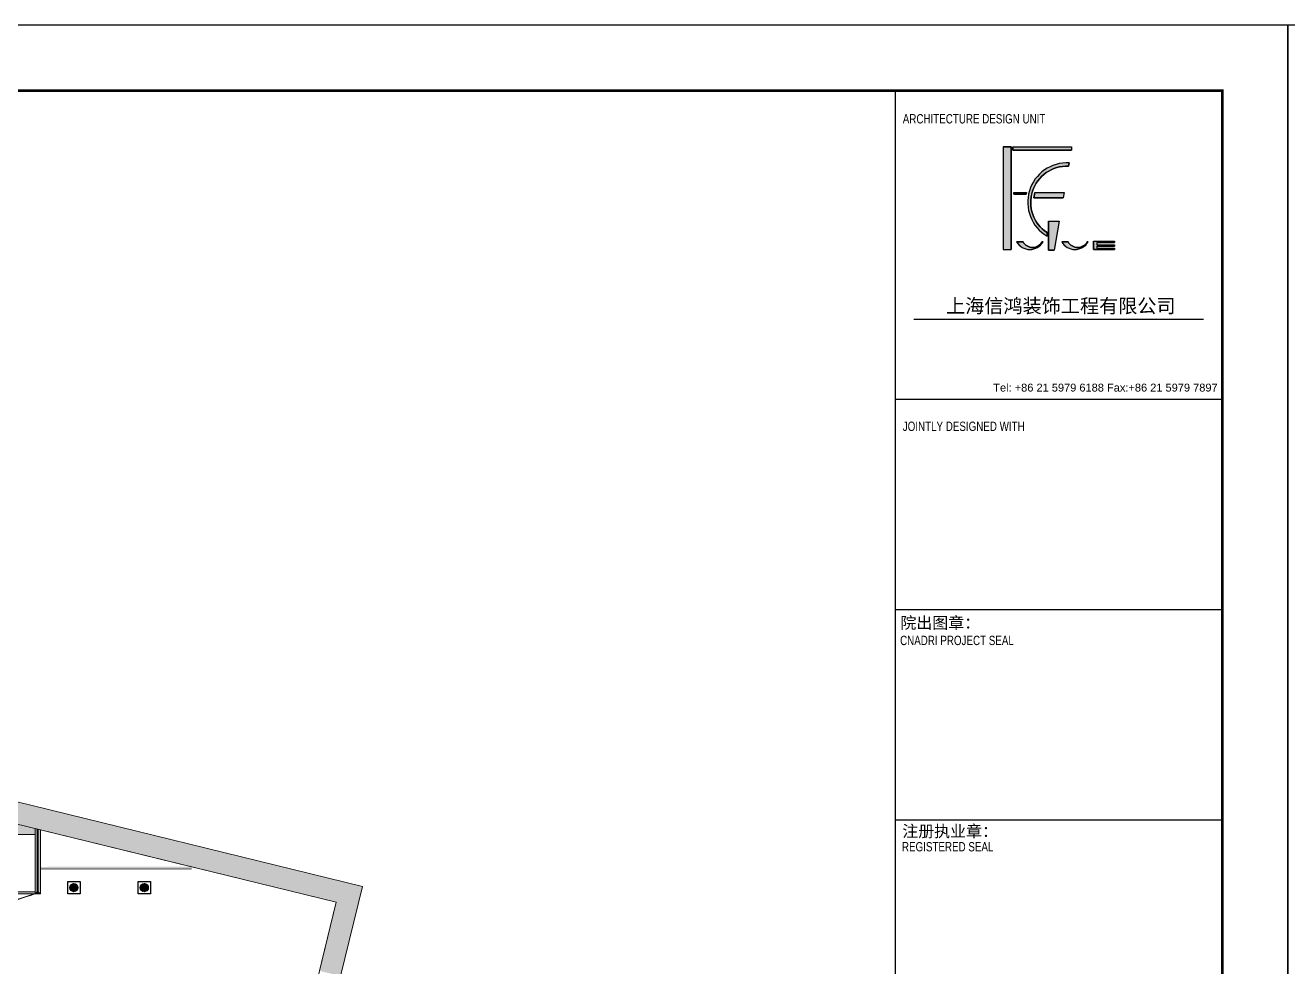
# Model space of a CAD drawing. Header units: millimetres. Extents: x 346472 to 732256, y -34068 to -15883.
# Drawn here: x 643404 to 655099, y -24604 to -15883 of the extents above; entities that cross this region are included whole.
import ezdxf

# ---------------------------------------------------------------- set-up
doc = ezdxf.new("R2010")
doc.units = ezdxf.units.MM
doc.header["$LTSCALE"] = 7
doc.linetypes.add('DASH', pattern=[0.35, 0.25, -0.1])
for name, color, linetype, lineweight in [('EA7 FLOOR', 253, 'Continuous', 5), ('EA7 furniture', 7, 'Continuous', 5), ('LIGHTING LAY OUT', 1, 'Continuous', 18), ('materials', 1, 'Continuous', 40)]:
    doc.layers.add(name, color=color, linetype=linetype, lineweight=lineweight)
for name, color, linetype in [('LD_light', 253, 'Continuous'), ('WALL', 7, 'Continuous'), ('walls', 7, 'Continuous'), ('图框', 9, 'Continuous')]:
    doc.layers.add(name, color=color, linetype=linetype)
doc.styles.add('ARIAL', font='Arial.ttf')
doc.styles.add('FUGUE', font='Arial.ttf')
doc.styles.add('图签-黑体', font='')
doc.styles.get('图签-黑体').set_extended_font_data('SimHei')

# ---------------------------------------------------------------- blocks, each defined once
blk = doc.blocks.new('Single Rec_1')
at = {"layer": 'LD_light'}
h = blk.add_hatch(dxfattribs=at)
h.set_pattern_fill('DOTS', color=1, scale=10, style=0)
h.set_pattern_definition([(0, (-51.6286, 0), (0.3125, 0.625), [0, -0.625])])
h.paths.add_polyline_path([(10111.9, -501.5, 1), (10103.7, -501.5, 1)])
at = {"layer": 'LD_light', "color": 1}
blk.add_lwpolyline([(10101.5, -495.2), (10114.2, -495.2), (10114.2, -507.9), (10101.5, -507.9)], close=True, dxfattribs=at)
blk.add_circle((10107.8, -501.5), 4.11, dxfattribs=at)

msp = doc.modelspace()

# ---------------------------------------------------------------- hatches: boundary and pattern name
at = {"layer": 'EA7 furniture', "lineweight": 5}
h = msp.add_hatch(color=256, dxfattribs=at)
h.dxf.hatch_style = 1
h.paths.add_polyline_path([(643544.5, -23698.6), (643544.5, -23678.6), (644944.5, -23678), (644944.5, -23698.6)])
h = msp.add_hatch(color=0, dxfattribs=at)
h.dxf.hatch_style = 1
h.paths.add_polyline_path([(642968.3, -23908.7), (642442.2, -23908.7), (642442.2, -23928.7), (642968.3, -23928.7)])
h.paths.add_polyline_path([(643494.5, -23908.7), (642992.2, -23908.7), (642992.2, -23928.7), (643494.5, -23928.7), (643494.5, -23928.7)])
h.paths.add_polyline_path([(642992.2, -23908.7), (642968.3, -23908.7), (642968.3, -23928.7), (642992.2, -23928.7)])
at = {"layer": 'WALL', "lineweight": 5}
h = msp.add_hatch(color=0, dxfattribs=at)
h.dxf.hatch_style = 1
h.paths.add_polyline_path([(643514.5, -23908.7), (643494.5, -23928.7), (643494.5, -23323.1), (643514.5, -23328)])
h = msp.add_hatch(color=0, dxfattribs=at)
h.dxf.hatch_style = 1
h.paths.add_polyline_path([(643524.5, -23908.7), (643544.5, -23928.7), (643544.5, -23335.3), (643524.5, -23330.4)])
h = msp.add_hatch(color=0, dxfattribs=at)
h.dxf.hatch_style = 1
h.paths.add_polyline_path([(643494.5, -23928.7), (643544.5, -23928.7), (643524.5, -23908.7), (643514.5, -23908.7)])
at = {"layer": 'walls', "lineweight": 5}
h = msp.add_hatch(color=0, dxfattribs=at)
h.dxf.hatch_style = 1
h.paths.add_polyline_path([(633661.1, -18701.3), (633383.5, -18803.4), (634064.9, -21072.4), (634355.7, -28066.7), (634555.5, -28058.1), (634264.8, -21064.1), (639392.2, -22319), (639392.2, -22113.1), (634312.3, -20869.9)])
h.paths.add_polyline_path([(639392.2, -22113.1), (639392.2, -22319), (646285, -24006.1), (646148, -24565.9), (646129.3, -24642.3), (646226.4, -24666), (646323.5, -24689.8), (646526.8, -23859.3)])
h.paths.add_polyline_path([(646079.9, -25685.4), (646116.7, -25534.9), (645922.4, -25487.3), (645838, -25832.2), (648227.5, -26417), (647696.2, -28588.2), (647903.7, -28588.2), (648473.7, -26276.5)])
h.paths.add_polyline_path([(647903.7, -28588.2), (647696.2, -28588.2), (647655.7, -28753.6), (647850.8, -28802.7)])
h.paths.add_polyline_path([(647656.3, -28753.8), (647634.1, -28841.9), (647610.5, -28938.1), (647609.4, -28942.4), (649013, -29291), (649063.5, -29107.9)])
at = {"layer": 'walls'}
h = msp.add_hatch(dxfattribs=at)
h.set_pattern_fill('AR-CONC', color=256, scale=0.5)
h.paths.add_polyline_path([(643494.5, -23323.1), (643313.2, -23278.7), (639392.2, -23278.7), (639392.2, -23378.7), (643494.5, -23378.7)])
h.paths.add_polyline_path([(639392.2, -23278.7), (636392.2, -23278.7), (636362.2, -23278.7), (636362.2, -23378.7), (639392.2, -23378.7)])
h.paths.add_polyline_path([(636442.2, -21597), (636362.2, -21572.6), (636362.2, -22538.7), (636442.2, -22538.7)])
at = {"layer": '图框'}
for points in [[(652535.9, -17008.7), (652461.8, -17008.7), (652461.8, -17959.7), (652535.9, -17959.7)], [(652553, -17041.1), (653095, -17041.1), (653095, -17008.7), (652553, -17008.7)], [(653067.9, -17188.5), (653074.1, -17156.7, 0.780601), (652868.8, -17836.7), (652868.8, -17804, -0.7611328)], [(652561.4, -17447.3), (652675.3, -17447.3), (652679.6, -17431.5), (652561.4, -17431.5)], [(652746.7, -17482.1), (653017.8, -17482.1), (653026.6, -17431.5), (652756.7, -17431.5)], [(652881.2, -17696.9), (652881.2, -17965.7), (652934.8, -17965.7), (652981.9, -17696.9)], [(652832.1, -17888.7), (652823, -17888.7, -0.607934), (652647.7, -17888.7), (652587.5, -17888.7, 0.5844925), (652832.1, -17888.7)], [(653249.3, -17888.7), (653240.3, -17888.7, -0.607934), (653065, -17888.7), (653004.8, -17888.7, 0.5844925), (653249.4, -17888.7)], [(653330.2, -17895.1), (653492.4, -17895.1), (653492.4, -17881.6), (653298.7, -17881.6), (653298.7, -17959), (653492.4, -17959), (653492.4, -17947.8), (653330.2, -17947.8), (653330.2, -17928.9), (653492.4, -17928.9), (653492.4, -17917.6), (653330.2, -17917.6)]]:
    msp.add_hatch(color=251, dxfattribs=at).paths.add_polyline_path(points, flags=0)

# ---------------------------------------------------------------- linework, layer by layer
at = {"layer": 'EA7 FLOOR', "color": 0, "lineweight": 5}
msp.add_line((643494.5, -23928.7, 1), (643494.5, -23378.7, 1), dxfattribs=at)
at = {"layer": 'EA7 furniture', "color": 0, "lineweight": 5}
for p, q in [((643494.5, -23323.1, 1), (643494.5, -23928.7, 1)), ((643544.5, -23335.3, 1), (643494.5, -23323.1, 1)), ((643494.5, -23323.1, 1), (643494.5, -23928.7, 1)), ((643544.5, -23335.3, 1), (643494.5, -23323.1, 1)), ((643544.5, -23928.7, 1), (643544.5, -23335.3, 1)), ((643544.5, -23335.3, -1), (644944.5, -23678, -2.1)), ((643544.5, -23928.7, 1), (643544.5, -23335.3, 1)), ((643494.5, -23928.7, 1), (643544.5, -23928.7, 1)), ((643494.5, -23928.7, 1), (643544.5, -23928.7, 1))]:
    msp.add_line(p, q, dxfattribs=at)
at = {"layer": 'EA7 furniture', "color": 0, "linetype": 'Continuous', "lineweight": 5}
for p, q in [((643514.5, -23329.1, 1), (643515.4, -23328.2, 1)), ((643514.5, -23338.1, 1), (643522.6, -23330, 1)), ((643514.5, -23347.1, 1), (643524.5, -23337.1, 1)), ((643514.5, -23356, 1), (643524.5, -23346, 1)), ((643514.5, -23365, 1), (643524.5, -23355, 1)), ((643514.5, -23374, 1), (643524.5, -23364, 1)), ((643514.5, -23383, 1), (643524.5, -23373, 1)), ((643514.5, -23392, 1), (643524.5, -23382, 1)), ((643514.5, -23400.9, 1), (643524.5, -23390.9, 1)), ((643514.5, -23409.9, 1), (643524.5, -23399.9, 1)), ((643514.5, -23418.9, 1), (643524.5, -23408.9, 1)), ((643514.5, -23427.9, 1), (643524.5, -23417.9, 1)), ((643514.5, -23436.9, 1), (643524.5, -23426.9, 1)), ((643514.5, -23445.8, 1), (643524.5, -23435.8, 1)), ((643514.5, -23454.8, 1), (643524.5, -23444.8, 1)), ((643514.5, -23463.8, 1), (643524.5, -23453.8, 1)), ((643514.5, -23472.8, 1), (643524.5, -23462.8, 1)), ((643514.5, -23481.8, 1), (643524.5, -23471.8, 1)), ((643514.5, -23490.7, 1), (643524.5, -23480.7, 1)), ((643514.5, -23499.7, 1), (643524.5, -23489.7, 1)), ((643514.5, -23508.7, 1), (643524.5, -23498.7, 1)), ((643514.5, -23517.7, 1), (643524.5, -23507.7, 1)), ((643514.5, -23526.7, 1), (643524.5, -23516.7, 1)), ((643514.5, -23535.6, 1), (643524.5, -23525.6, 1)), ((643514.5, -23544.6, 1), (643524.5, -23534.6, 1)), ((643514.5, -23553.6, 1), (643524.5, -23543.6, 1)), ((643514.5, -23562.6, 1), (643524.5, -23552.6, 1)), ((643514.5, -23571.6, 1), (643524.5, -23561.6, 1)), ((643514.5, -23580.5, 1), (643524.5, -23570.5, 1)), ((643514.5, -23589.5, 1), (643524.5, -23579.5, 1)), ((643514.5, -23598.5, 1), (643524.5, -23588.5, 1)), ((643514.5, -23607.5, 1), (643524.5, -23597.5, 1)), ((643514.5, -23616.5, 1), (643524.5, -23606.5, 1)), ((643514.5, -23625.4, 1), (643524.5, -23615.4, 1)), ((643514.5, -23634.4, 1), (643524.5, -23624.4, 1)), ((643514.5, -23643.4, 1), (643524.5, -23633.4, 1)), ((643514.5, -23652.4, 1), (643524.5, -23642.4, 1)), ((643514.5, -23661.4, 1), (643524.5, -23651.4, 1)), ((643514.5, -23670.3, 1), (643524.5, -23660.3, 1)), ((643514.5, -23679.3, 1), (643524.5, -23669.3, 1)), ((643514.5, -23688.3, 1), (643524.5, -23678.3, 1)), ((643514.5, -23697.3, 1), (643524.5, -23687.3, 1)), ((643514.5, -23706.3, 1), (643524.5, -23696.3, 1)), ((643514.5, -23715.2, 1), (643524.5, -23705.2, 1)), ((643514.5, -23724.2, 1), (643524.5, -23714.2, 1)), ((643514.5, -23733.2, 1), (643524.5, -23723.2, 1)), ((643514.5, -23742.2, 1), (643524.5, -23732.2, 1)), ((643514.5, -23751.2, 1), (643524.5, -23741.2, 1)), ((643514.5, -23760.1, 1), (643524.5, -23750.1, 1)), ((643514.5, -23769.1, 1), (643524.5, -23759.1, 1)), ((643514.5, -23778.1, 1), (643524.5, -23768.1, 1)), ((643514.5, -23787.1, 1), (643524.5, -23777.1, 1)), ((643514.5, -23796.1, 1), (643524.5, -23786.1, 1)), ((643514.5, -23805, 1), (643524.5, -23795, 1)), ((643514.5, -23814, 1), (643524.5, -23804, 1)), ((643514.5, -23823, 1), (643524.5, -23813, 1)), ((643514.5, -23832, 1), (643524.5, -23822, 1)), ((643514.5, -23841, 1), (643524.5, -23831, 1)), ((643514.5, -23849.9, 1), (643524.5, -23839.9, 1)), ((643514.5, -23858.9, 1), (643524.5, -23848.9, 1)), ((643514.5, -23867.9, 1), (643524.5, -23857.9, 1)), ((643514.5, -23876.9, 1), (643524.5, -23866.9, 1)), ((643514.5, -23885.9, 1), (643524.5, -23875.9, 1)), ((643514.5, -23894.8, 1), (643524.5, -23884.9, 1)), ((643514.5, -23903.8, 1), (643524.5, -23893.8, 1)), ((643518.5, -23908.7, 1), (643524.5, -23902.8, 1))]:
    msp.add_line(p, q, dxfattribs=at)
at = {"layer": 'EA7 furniture', "lineweight": 5}
msp.add_line((643544.5, -23700.3, 1), (644944.5, -23698.6, -2.1), dxfattribs=at)
at = {"layer": 'materials', "color": 0, "lineweight": 5}
msp.add_line((643544.5, -23928.7, 1), (643494.5, -23928.7, 1), dxfattribs=at)
msp.add_line((643544.5, -23928.7, 1), (643494.5, -23928.7, 1), dxfattribs=at)
msp.add_line((643544.5, -23928.7, 1), (643494.5, -23928.7, 1), dxfattribs=at)
at = {"layer": 'WALL', "color": 0, "lineweight": 5}
for p, q in [((634312.3, -20869.9), (646526.8, -23859.3)), ((634264.8, -21064.1), (646285, -24006.1)), ((643494.5, -23323.1, 1), (643494.5, -23928.7, 1)), ((643514.5, -23328, 1), (643514.5, -23908.7, 1)), ((643524.5, -23908.7, 1), (643524.5, -23330.4, 1)), ((643544.5, -23928.7, 1), (643544.5, -23335.3, 1)), ((643544.5, -23428.7, 1), (643544.5, -23928.7, 1)), ((643514.5, -23908.7, 1), (643494.5, -23928.7, 1)), ((643494.5, -23928.7, 1), (643544.5, -23928.7, 1)), ((643514.5, -23908.7, 1), (643524.5, -23908.7, 1)), ((643524.5, -23908.7, 1), (643544.5, -23928.7, 1)), ((646526.8, -23859.3), (646323.5, -24689.8)), ((646285, -24006.1), (645838, -25832.2)), ((646285, -24006.1), (646129.3, -24642.3)), ((646148, -24565.9, 1), (646285, -24006.1, 0))]:
    msp.add_line(p, q, dxfattribs=at)
at = {"layer": 'walls', "color": 0, "lineweight": 5}
for p, q in [((643494.5, -23378.7, 1), (636362.2, -23378.7, 0)), ((646285, -24006.1), (643544.5, -23335.3, -1)), ((644944.5, -23678, -2.1), (645044.5, -23702.4, -2.1)), ((643494.5, -23908.7), (642442.2, -23908.7)), ((642442.2, -23928.7), (643494.5, -23928.7)), ((643494.5, -23928.7), (643494.5, -23908.7))]:
    msp.add_line(p, q, dxfattribs=at)
at = {"layer": 'walls', "color": 0, "linetype": 'Continuous', "lineweight": 5}
msp.add_line((643544.5, -23340.7), (643548.8, -23336.4), dxfattribs=at)
at = {"layer": 'walls', "color": 0, "linetype": 'DASH', "lineweight": 5}
msp.add_line((643494.5, -23928.7), (642993.2, -24090.4), dxfattribs=at)
at = {"layer": '图框', "color": 251}
for p, q in [((651461.7, -16489.1), (651461.7, -33462)), ((651634.9, -18604.9), (654319.4, -18604.9)), ((651461.7, -19346.8), (654492.6, -19346.8)), ((651461.7, -21295.2), (654492.6, -21295.2)), ((651461.7, -23243.6), (654492.6, -23243.6))]:
    msp.add_line(p, q, dxfattribs=at)
at = {"layer": '图框', "color": 251, "linetype": 'Continuous'}
for p, q in [((652461.8, -17008.7), (652461.8, -17959.7)), ((652461.8, -17008.7), (652535.9, -17008.7)), ((652535.9, -17008.7), (652535.9, -17959.7)), ((652553, -17008.7), (652553, -17041.1)), ((652553, -17008.7), (653095, -17008.7)), ((652553, -17041.1), (653095, -17041.1)), ((653095, -17008.7), (653095, -17041.1)), ((653074.1, -17156.7), (653067.9, -17188.5)), ((652561.4, -17431.5), (652561.4, -17447.3)), ((652561.4, -17431.5), (652679.6, -17431.5)), ((652561.4, -17447.3), (652675.3, -17447.3)), ((652679.6, -17431.5), (652675.3, -17447.3)), ((652756.7, -17431.5), (652746.7, -17482.1)), ((652746.7, -17482.1), (653017.8, -17482.1)), ((652756.7, -17431.5), (653026.6, -17431.5)), ((653026.6, -17431.5), (653017.8, -17482.1)), ((652881.2, -17696.9), (652881.2, -17965.7)), ((652881.2, -17696.9), (652981.9, -17696.9)), ((652981.9, -17696.9), (652934.8, -17965.7)), ((652587.5, -17888.7), (652647.7, -17888.7)), ((652823, -17888.7), (652832.1, -17888.7)), ((652868.8, -17804), (652868.8, -17836.7)), ((653004.8, -17888.7), (653065, -17888.7)), ((653240.3, -17888.7), (653249.3, -17888.7)), ((653298.7, -17881.6), (653298.7, -17959)), ((653298.7, -17881.6), (653492.4, -17881.6)), ((653492.4, -17881.6), (653492.4, -17895.1)), ((652461.8, -17959.7), (652535.9, -17959.7)), ((652881.2, -17965.7), (652934.8, -17965.7)), ((653298.7, -17959), (653492.4, -17959)), ((653330.2, -17895.1), (653330.2, -17917.6)), ((653330.2, -17895.1), (653492.4, -17895.1)), ((653330.2, -17917.6), (653492.4, -17917.6)), ((653330.2, -17928.9), (653330.2, -17947.8)), ((653330.2, -17928.9), (653492.4, -17928.9)), ((653330.2, -17947.8), (653492.4, -17947.8)), ((653492.4, -17917.6), (653492.4, -17928.9)), ((653492.4, -17947.8), (653492.4, -17959))]:
    msp.add_line(p, q, dxfattribs=at)
at = {"layer": '图框', "color": 251}
for points in [[(629379.6, -34068.2), (655098.7, -34068.2), (655098.7, -15882.9), (629379.6, -15882.9)], [(655098.7, -34068.2), (680817.9, -34068.2), (680817.9, -15882.9), (655098.7, -15882.9)]]:
    msp.add_lwpolyline(points, close=True, dxfattribs=at)
at = {"layer": '图框', "color": 251, "const_width": 26}
msp.add_lwpolyline([(630678.6, -16489.1), (654492.6, -16489.1), (654492.6, -33462), (630678.6, -33462)], close=True, dxfattribs=at)
at = {"layer": '图框', "color": 251, "linetype": 'Continuous'}
for points in [[(652535.9, -17008.7), (652461.8, -17008.7), (652461.8, -17959.7), (652535.9, -17959.7)], [(652553, -17041.1), (652553, -17008.7), (653095, -17008.7), (653095, -17041.1)], [(652561.4, -17447.3), (652561.4, -17431.5), (652679.6, -17431.5), (652675.3, -17447.3)], [(652746.7, -17482.1), (652756.7, -17431.5), (653026.6, -17431.5), (653017.8, -17482.1)], [(652881.2, -17696.9), (652981.9, -17696.9), (652934.8, -17965.7), (652881.2, -17965.7)], [(653330.2, -17895.1), (653330.2, -17917.6), (653492.4, -17917.6), (653492.4, -17928.9), (653330.2, -17928.9), (653330.2, -17947.8), (653492.4, -17947.8), (653492.4, -17959), (653298.7, -17959), (653298.7, -17881.6), (653492.4, -17881.6), (653492.4, -17895.1)]]:
    msp.add_lwpolyline(points, close=True, dxfattribs=at)
for points in [[(653067.9, -17188.5), (653074.1, -17156.7, 0.780601), (652868.8, -17836.7), (652868.8, -17804, -0.7611328)], [(652832.1, -17888.7), (652823, -17888.7, -0.607934), (652647.7, -17888.7), (652587.5, -17888.7, 0.5844925), (652832.1, -17888.7)], [(653249.3, -17888.7), (653240.3, -17888.7, -0.607934), (653065, -17888.7), (653004.8, -17888.7, 0.5844925), (653249.4, -17888.7)]]:
    msp.add_lwpolyline(points, format="xyb", close=True, dxfattribs=at)
for centre, radius, start, end in [((653056.5, -17522.4), 366.1, 87.24681, 239.14934), ((653053.4, -17523.8), 335.6, 87.52104, 236.62485), ((652709.8, -17819.8), 140.3, 209.39136, 330.61523), ((652735.3, -17843.3), 98.7, 207.40632, 332.59368), ((653127.1, -17819.8), 140.3, 209.39136, 330.61523), ((653152.6, -17843.3), 98.7, 207.40632, 332.59368)]:
    msp.add_arc(centre, radius, start, end, dxfattribs=at)

# ---------------------------------------------------------------- block references
at = {"layer": 'LIGHTING LAY OUT', "xscale": 9.055118110259047, "yscale": 9.055118110259047, "zscale": 9.055118110259047, "rotation": 270}
for p in [(648396, 67656.4), (649047.8, 67656.4)]:
    msp.add_blockref('Single Rec_1', p, dxfattribs=at)

# ---------------------------------------------------------------- texts
at = {"layer": '图框', "color": 251, "style": 'ARIAL', "width": 0.75}
for s, p in [('ARCHITECTURE DESIGN UNIT', (651532.8, -16792.6)), ('JOINTLY DESIGNED WITH', (651532.8, -19641.1)), ('CNADRI PROJECT SEAL', (651507.7, -21624.6)), ('REGISTERED SEAL', (651525.2, -23535.7))]:
    msp.add_text(s, height=86.596, dxfattribs=at).set_placement(p)
at = {"layer": '图框', "color": 251, "style": '图签-黑体'}
for s, p in [('院出图章：', (651510.7, -21472.1)), ('注册执业章：', (651528.2, -23402.5))]:
    msp.add_text(s, height=108.25, dxfattribs=at).set_placement(p)
at = {"layer": '图框', "color": 251, "insert": (652996.6, -18490), "char_height": 129.895, "width": 3030.873, "attachment_point": 5, "line_spacing_factor": 0.66852, "style": 'FUGUE'}
msp.add_mtext('{\\fSimSun|b0|i0|c134|p2;上海信鸿装饰工程有限公司}', dxfattribs=at)
at = {"layer": '图框', "color": 251, "insert": (652370.7, -19277.1), "char_height": 132.56, "attachment_point": 7, "line_spacing_factor": 0.66852, "style": 'FUGUE'}
msp.add_mtext('{\\H0.55168x;\\C7;Tel: +86 21 5979 6188 Fax:+86 21 5979 7897}', dxfattribs=at)

doc.saveas('drawing.dxf')
